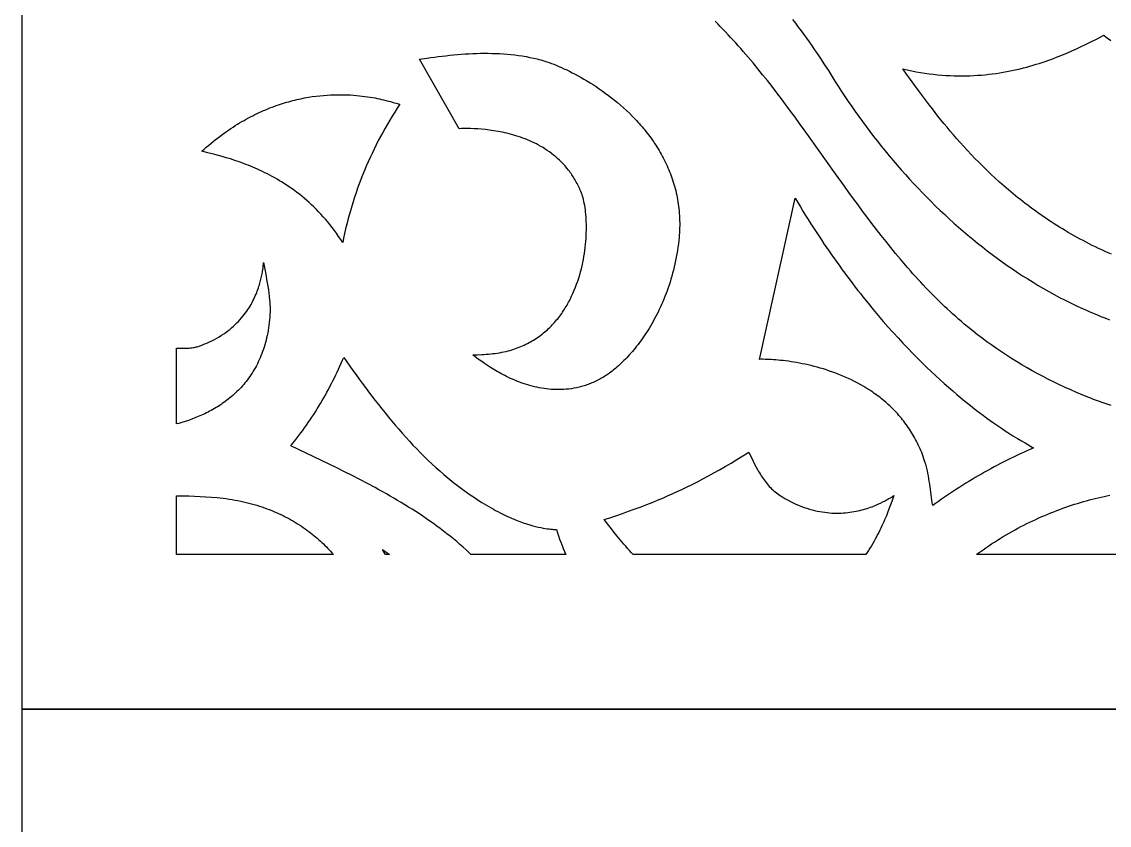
# Model space of a CAD drawing. Extents: x -1000 to 1000, y -1450 to 1450.
# Drawn here: x -1000 to -648.9, y 1012.6 to 1271.9 of the extents above; entities that cross this region are included whole.
import ezdxf

# ---------------------------------------------------------------- set-up
doc = ezdxf.new("R2010")
doc.units = 0
doc.layers.add('LAYER_1', color=18, linetype='CONTINUOUS')

msp = doc.modelspace()

# ---------------------------------------------------------------- linework, layer by layer
at = {"layer": 'LAYER_1'}
for points in [[(-1000, 1050), (1000, 1050), (1000, 1450), (-1000, 1450)], [(-849.4, 1261.75), (-848.17, 1261.73), (-846.93, 1261.7), (-845.7, 1261.64), (-844.47, 1261.57), (-843.25, 1261.47), (-842.03, 1261.36), (-840.81, 1261.22), (-839.59, 1261.06), (-838.38, 1260.88), (-837.17, 1260.67), (-835.97, 1260.44), (-834.77, 1260.19), (-833.58, 1259.91), (-832.99, 1259.76), (-832.4, 1259.6), (-831.77, 1259.42), (-831.12, 1259.22), (-830.43, 1259), (-829.72, 1258.75), (-828.98, 1258.48), (-828.21, 1258.19), (-827.42, 1257.87), (-826.6, 1257.53), (-825.76, 1257.17), (-824.91, 1256.78), (-824.03, 1256.37), (-823.14, 1255.94), (-822.23, 1255.48), (-821.3, 1255), (-820.36, 1254.49), (-819.42, 1253.97), (-818.46, 1253.42), (-817.49, 1252.84), (-816.51, 1252.25), (-815.53, 1251.63), (-814.54, 1250.98), (-813.55, 1250.31), (-812.56, 1249.62), (-811.57, 1248.91), (-810.58, 1248.17), (-809.59, 1247.41), (-808.61, 1246.63), (-807.63, 1245.82), (-806.66, 1245), (-805.69, 1244.14), (-804.74, 1243.27), (-803.79, 1242.37), (-802.86, 1241.44), (-801.94, 1240.5), (-801.49, 1240.02), (-801.04, 1239.53), (-800.6, 1239.04), (-800.16, 1238.54), (-799.72, 1238.03), (-799.29, 1237.52), (-798.86, 1237.01), (-798.44, 1236.48), (-798.02, 1235.96), (-797.61, 1235.42), (-797.21, 1234.88), (-796.81, 1234.34), (-796.41, 1233.79), (-796.03, 1233.23), (-795.65, 1232.67), (-795.27, 1232.1), (-794.9, 1231.52), (-794.54, 1230.94), (-794.19, 1230.36), (-793.84, 1229.77), (-793.5, 1229.17), (-793.17, 1228.56), (-792.84, 1227.96), (-792.52, 1227.34), (-792.22, 1226.72), (-791.92, 1226.09), (-791.62, 1225.46), (-791.34, 1224.82), (-791.06, 1224.18), (-790.8, 1223.53), (-790.54, 1222.87), (-790.29, 1222.21), (-790.06, 1221.55), (-789.83, 1220.87), (-789.61, 1220.2), (-789.4, 1219.51), (-789.2, 1218.82), (-789.01, 1218.13), (-788.84, 1217.42), (-788.67, 1216.72), (-788.51, 1216), (-788.37, 1215.29), (-788.24, 1214.56), (-788.11, 1213.83), (-788, 1213.09), (-787.9, 1212.35), (-787.82, 1211.6), (-787.74, 1210.85), (-787.68, 1210.09), (-787.63, 1209.33), (-787.59, 1208.56), (-787.57, 1207.78), (-787.56, 1207), (-787.56, 1206.21), (-787.57, 1205.42), (-787.6, 1204.62), (-787.65, 1203.81), (-787.7, 1203), (-787.77, 1202.18), (-787.86, 1201.36), (-787.99, 1200.24), (-788.14, 1199.14), (-788.3, 1198.05), (-788.48, 1196.97), (-788.67, 1195.9), (-788.88, 1194.85), (-789.1, 1193.81), (-789.33, 1192.79), (-789.57, 1191.77), (-789.83, 1190.78), (-790.1, 1189.79), (-790.38, 1188.82), (-790.68, 1187.86), (-790.98, 1186.92), (-791.29, 1185.99), (-791.62, 1185.07), (-791.95, 1184.16), (-792.3, 1183.27), (-792.65, 1182.4), (-793.01, 1181.53), (-793.38, 1180.68), (-793.76, 1179.85), (-794.14, 1179.03), (-794.53, 1178.22), (-794.93, 1177.42), (-795.34, 1176.64), (-795.75, 1175.88), (-796.16, 1175.12), (-796.58, 1174.38), (-797.01, 1173.66), (-797.44, 1172.95), (-797.88, 1172.25), (-798.32, 1171.57), (-798.76, 1170.9), (-799.2, 1170.24), (-799.65, 1169.6), (-800.1, 1168.97), (-800.55, 1168.36), (-801.01, 1167.76), (-801.46, 1167.18), (-801.92, 1166.61), (-802.37, 1166.05), (-802.83, 1165.51), (-803.28, 1164.99), (-803.74, 1164.47), (-804.19, 1163.97), (-804.64, 1163.49), (-805.09, 1163.02), (-805.54, 1162.57), (-805.98, 1162.13), (-806.43, 1161.7), (-806.86, 1161.29), (-807.3, 1160.89), (-807.73, 1160.51), (-808.16, 1160.14), (-808.58, 1159.79), (-808.99, 1159.45), (-809.4, 1159.13), (-809.81, 1158.82), (-810.2, 1158.52), (-810.59, 1158.25), (-810.98, 1157.98), (-811.35, 1157.73), (-811.72, 1157.5), (-812.14, 1157.24), (-812.55, 1157), (-812.97, 1156.76), (-813.38, 1156.53), (-813.8, 1156.31), (-814.22, 1156.1), (-814.63, 1155.9), (-815.05, 1155.7), (-815.47, 1155.52), (-815.88, 1155.34), (-816.3, 1155.16), (-816.72, 1155), (-817.13, 1154.84), (-817.55, 1154.7), (-817.96, 1154.56), (-818.38, 1154.42), (-819.21, 1154.18), (-820.04, 1153.96), (-820.87, 1153.77), (-821.7, 1153.61), (-822.52, 1153.47), (-823.34, 1153.36), (-824.16, 1153.28), (-824.98, 1153.22), (-825.79, 1153.18), (-826.6, 1153.17), (-827.4, 1153.17), (-828.2, 1153.2), (-829, 1153.25), (-829.79, 1153.32), (-830.58, 1153.41), (-831.36, 1153.51), (-832.13, 1153.64), (-832.9, 1153.78), (-833.66, 1153.93), (-834.41, 1154.11), (-835.16, 1154.29), (-835.9, 1154.49), (-836.63, 1154.71), (-837.35, 1154.93), (-838.07, 1155.17), (-838.77, 1155.42), (-839.47, 1155.68), (-840.15, 1155.95), (-840.83, 1156.23), (-841.5, 1156.51), (-842.16, 1156.81), (-842.8, 1157.11), (-843.44, 1157.41), (-844.06, 1157.72), (-844.68, 1158.04), (-845.28, 1158.36), (-845.86, 1158.68), (-846.44, 1159), (-847, 1159.33), (-847.55, 1159.66), (-848.61, 1160.31), (-849.61, 1160.96), (-850.56, 1161.59), (-851.44, 1162.21), (-852.26, 1162.81), (-853.01, 1163.37), (-853.69, 1163.91), (-854.3, 1164.4), (-852.87, 1164.45), (-851.43, 1164.51), (-850.72, 1164.56), (-850, 1164.6), (-849.29, 1164.66), (-848.57, 1164.72), (-847.86, 1164.8), (-847.15, 1164.89), (-846.44, 1164.98), (-845.73, 1165.1), (-845.03, 1165.22), (-844.33, 1165.36), (-843.63, 1165.52), (-842.94, 1165.69), (-842.33, 1165.86), (-841.73, 1166.04), (-841.14, 1166.23), (-840.55, 1166.43), (-839.98, 1166.63), (-839.41, 1166.85), (-838.86, 1167.08), (-838.31, 1167.31), (-837.77, 1167.55), (-837.24, 1167.81), (-836.72, 1168.07), (-836.2, 1168.34), (-835.7, 1168.61), (-835.2, 1168.9), (-834.71, 1169.19), (-834.24, 1169.49), (-833.76, 1169.8), (-833.3, 1170.12), (-832.85, 1170.44), (-832.4, 1170.77), (-831.96, 1171.11), (-831.53, 1171.46), (-831.1, 1171.81), (-830.69, 1172.17), (-830.28, 1172.53), (-829.88, 1172.9), (-829.49, 1173.28), (-829.1, 1173.66), (-828.73, 1174.05), (-828.36, 1174.44), (-828, 1174.84), (-827.64, 1175.25), (-827.29, 1175.66), (-826.95, 1176.08), (-826.62, 1176.5), (-826.29, 1176.92), (-825.98, 1177.35), (-825.66, 1177.79), (-825.36, 1178.23), (-825.06, 1178.67), (-824.77, 1179.12), (-824.49, 1179.57), (-824.21, 1180.02), (-823.94, 1180.48), (-823.67, 1180.94), (-823.42, 1181.41), (-823.17, 1181.88), (-822.92, 1182.35), (-822.68, 1182.83), (-822.45, 1183.3), (-822.01, 1184.26), (-821.59, 1185.24), (-821.19, 1186.21), (-820.82, 1187.2), (-820.47, 1188.19), (-820.15, 1189.19), (-819.84, 1190.19), (-819.56, 1191.19), (-819.3, 1192.19), (-819.07, 1193.19), (-818.85, 1194.19), (-818.65, 1195.18), (-818.47, 1196.17), (-818.31, 1197.16), (-818.17, 1198.14), (-818.05, 1199.11), (-817.95, 1200.08), (-817.86, 1201.03), (-817.79, 1201.97), (-817.74, 1202.9), (-817.7, 1203.82), (-817.68, 1204.72), (-817.68, 1205.61), (-817.68, 1206.48), (-817.71, 1207.33), (-817.74, 1208.16), (-817.79, 1208.97), (-817.86, 1209.75), (-817.93, 1210.52), (-818.02, 1211.26), (-818.12, 1211.97), (-818.23, 1212.66), (-818.35, 1213.32), (-818.48, 1213.95), (-818.62, 1214.55), (-818.77, 1215.12), (-818.92, 1215.65), (-819.09, 1216.16), (-819.26, 1216.62), (-819.45, 1217.09), (-819.65, 1217.55), (-819.85, 1218), (-820.05, 1218.45), (-820.26, 1218.89), (-820.48, 1219.32), (-820.7, 1219.75), (-820.93, 1220.17), (-821.16, 1220.58), (-821.39, 1220.99), (-821.64, 1221.38), (-821.88, 1221.78), (-822.13, 1222.17), (-822.39, 1222.55), (-822.64, 1222.92), (-822.91, 1223.29), (-823.18, 1223.65), (-823.45, 1224.01), (-824, 1224.7), (-824.57, 1225.37), (-825.16, 1226.02), (-825.76, 1226.64), (-826.37, 1227.24), (-827, 1227.82), (-827.64, 1228.38), (-828.29, 1228.91), (-828.95, 1229.43), (-829.62, 1229.92), (-830.3, 1230.4), (-830.99, 1230.85), (-831.69, 1231.29), (-832.39, 1231.7), (-833.1, 1232.1), (-833.82, 1232.48), (-834.54, 1232.84), (-835.26, 1233.18), (-835.99, 1233.51), (-836.73, 1233.82), (-837.46, 1234.11), (-838.2, 1234.39), (-838.93, 1234.66), (-839.67, 1234.9), (-840.41, 1235.14), (-841.14, 1235.36), (-841.88, 1235.56), (-842.61, 1235.76), (-843.34, 1235.94), (-844.06, 1236.1), (-844.78, 1236.26), (-845.49, 1236.4), (-846.2, 1236.53), (-846.9, 1236.65), (-847.59, 1236.76), (-848.28, 1236.86), (-848.95, 1236.96), (-849.62, 1237.04), (-850.27, 1237.11), (-851.55, 1237.23), (-852.78, 1237.32), (-853.95, 1237.38), (-855.06, 1237.42), (-856.11, 1237.44), (-857.08, 1237.44), (-857.97, 1237.42), (-858.78, 1237.39), (-871.59, 1259.81), (-869.16, 1260.17), (-867.94, 1260.35), (-866.71, 1260.51), (-865.49, 1260.67), (-864.26, 1260.83), (-863.03, 1260.97), (-861.79, 1261.1), (-860.56, 1261.22), (-859.32, 1261.34), (-858.08, 1261.44), (-856.84, 1261.52), (-855.6, 1261.6), (-854.36, 1261.66), (-853.12, 1261.71), (-851.88, 1261.74), (-850.64, 1261.75)], [(-895.91, 1248.37), (-894.87, 1248.34), (-893.86, 1248.29), (-892.88, 1248.22), (-891.91, 1248.15), (-890.98, 1248.06), (-890.07, 1247.95), (-889.18, 1247.84), (-888.33, 1247.72), (-887.5, 1247.59), (-886.7, 1247.46), (-885.93, 1247.32), (-885.2, 1247.18), (-884.49, 1247.03), (-883.81, 1246.88), (-883.17, 1246.74), (-881.98, 1246.44), (-880.93, 1246.16), (-880.02, 1245.91), (-878.66, 1245.5), (-878.21, 1245.37), (-877.92, 1245.29), (-878.76, 1244.03), (-879.57, 1242.76), (-880.38, 1241.48), (-881.17, 1240.18), (-881.94, 1238.88), (-882.69, 1237.56), (-883.43, 1236.23), (-884.16, 1234.9), (-884.87, 1233.55), (-885.56, 1232.19), (-886.23, 1230.83), (-886.89, 1229.45), (-887.53, 1228.07), (-888.16, 1226.68), (-888.77, 1225.28), (-889.36, 1223.87), (-889.93, 1222.46), (-890.49, 1221.04), (-891.03, 1219.61), (-891.55, 1218.18), (-892.05, 1216.74), (-892.53, 1215.3), (-893, 1213.85), (-893.45, 1212.4), (-893.88, 1210.94), (-894.29, 1209.47), (-894.68, 1208.01), (-895.06, 1206.54), (-895.41, 1205.06), (-895.75, 1203.59), (-896.06, 1202.11), (-896.36, 1200.63), (-897.02, 1201.65), (-897.69, 1202.66), (-898.37, 1203.64), (-899.06, 1204.59), (-899.76, 1205.52), (-900.47, 1206.43), (-901.19, 1207.31), (-901.91, 1208.17), (-902.65, 1209.01), (-903.39, 1209.83), (-904.14, 1210.62), (-904.9, 1211.39), (-905.66, 1212.14), (-906.43, 1212.87), (-907.2, 1213.58), (-907.98, 1214.27), (-908.76, 1214.94), (-909.55, 1215.59), (-910.34, 1216.22), (-911.13, 1216.83), (-911.92, 1217.43), (-912.72, 1218), (-913.52, 1218.56), (-914.32, 1219.1), (-915.12, 1219.62), (-915.92, 1220.12), (-916.72, 1220.61), (-917.52, 1221.08), (-918.32, 1221.54), (-919.12, 1221.98), (-919.91, 1222.4), (-920.7, 1222.82), (-921.49, 1223.21), (-922.27, 1223.59), (-923.06, 1223.96), (-923.83, 1224.32), (-924.6, 1224.66), (-925.37, 1224.99), (-926.13, 1225.3), (-926.88, 1225.61), (-927.63, 1225.9), (-928.37, 1226.18), (-929.1, 1226.45), (-929.82, 1226.71), (-931.24, 1227.19), (-932.63, 1227.64), (-933.97, 1228.05), (-935.26, 1228.43), (-936.5, 1228.77), (-937.7, 1229.09), (-939.9, 1229.65), (-941.85, 1230.13), (-941.13, 1230.78), (-940.41, 1231.41), (-939.69, 1232.03), (-938.96, 1232.64), (-938.24, 1233.23), (-937.52, 1233.81), (-936.8, 1234.37), (-936.08, 1234.92), (-935.36, 1235.46), (-934.64, 1235.98), (-933.93, 1236.49), (-933.21, 1236.98), (-932.49, 1237.47), (-931.78, 1237.94), (-931.07, 1238.39), (-930.35, 1238.84), (-929.64, 1239.27), (-928.93, 1239.69), (-928.22, 1240.1), (-927.51, 1240.49), (-926.81, 1240.88), (-926.11, 1241.25), (-925.4, 1241.61), (-924.7, 1241.96), (-924, 1242.3), (-923.31, 1242.63), (-922.61, 1242.94), (-921.92, 1243.25), (-921.23, 1243.54), (-920.54, 1243.83), (-919.86, 1244.1), (-919.18, 1244.37), (-918.5, 1244.62), (-917.82, 1244.87), (-917.14, 1245.1), (-916.47, 1245.33), (-915.8, 1245.54), (-915.14, 1245.75), (-914.47, 1245.95), (-913.81, 1246.13), (-913.16, 1246.31), (-912.51, 1246.49), (-911.86, 1246.65), (-911.21, 1246.8), (-910.57, 1246.95), (-909.93, 1247.09), (-908.66, 1247.34), (-907.41, 1247.56), (-906.18, 1247.75), (-904.96, 1247.92), (-903.76, 1248.06), (-902.58, 1248.17), (-901.41, 1248.26), (-900.27, 1248.32), (-899.15, 1248.36), (-898.05, 1248.38), (-896.97, 1248.39)], [(-749.44, 1213.58), (-748.59, 1212.19), (-747.75, 1210.8), (-746.9, 1209.44), (-746.05, 1208.09), (-745.2, 1206.75), (-744.35, 1205.43), (-743.5, 1204.12), (-742.65, 1202.83), (-741.8, 1201.56), (-740.96, 1200.29), (-740.11, 1199.05), (-739.26, 1197.82), (-738.42, 1196.6), (-737.57, 1195.4), (-736.73, 1194.21), (-735.89, 1193.04), (-735.04, 1191.88), (-734.2, 1190.73), (-733.36, 1189.6), (-732.53, 1188.49), (-731.69, 1187.38), (-730.86, 1186.3), (-730.02, 1185.22), (-729.19, 1184.16), (-728.37, 1183.11), (-726.71, 1181.06), (-725.07, 1179.06), (-723.44, 1177.12), (-721.82, 1175.22), (-720.21, 1173.38), (-718.62, 1171.59), (-717.03, 1169.86), (-715.47, 1168.17), (-713.91, 1166.53), (-712.38, 1164.94), (-710.86, 1163.4), (-709.35, 1161.91), (-707.87, 1160.46), (-706.4, 1159.06), (-704.96, 1157.71), (-703.53, 1156.4), (-702.13, 1155.14), (-700.75, 1153.92), (-699.39, 1152.74), (-698.06, 1151.61), (-696.76, 1150.52), (-695.47, 1149.47), (-694.22, 1148.46), (-692.99, 1147.49), (-691.79, 1146.57), (-690.63, 1145.68), (-689.49, 1144.83), (-688.38, 1144.01), (-687.3, 1143.24), (-686.26, 1142.5), (-685.25, 1141.8), (-684.27, 1141.13), (-683.33, 1140.5), (-682.42, 1139.9), (-681.56, 1139.33), (-679.93, 1138.3), (-678.47, 1137.4), (-677.16, 1136.62), (-676.03, 1135.95), (-674.3, 1134.95), (-673.72, 1134.6), (-673.5, 1134.47), (-673.34, 1134.35), (-674.41, 1133.88), (-675.48, 1133.41), (-676.55, 1132.92), (-677.61, 1132.43), (-678.67, 1131.93), (-679.73, 1131.42), (-680.78, 1130.9), (-681.83, 1130.38), (-682.88, 1129.85), (-683.93, 1129.31), (-684.97, 1128.77), (-686, 1128.22), (-687.04, 1127.66), (-688.06, 1127.09), (-689.09, 1126.52), (-690.11, 1125.94), (-691.13, 1125.35), (-692.14, 1124.76), (-693.15, 1124.16), (-694.16, 1123.55), (-695.16, 1122.93), (-696.15, 1122.31), (-697.14, 1121.68), (-698.13, 1121.05), (-699.11, 1120.41), (-700.09, 1119.76), (-701.07, 1119.1), (-702.03, 1118.44), (-703, 1117.78), (-703.96, 1117.1), (-704.91, 1116.42), (-705.86, 1115.73), (-706, 1116.6), (-706.13, 1117.47), (-706.37, 1119.21), (-706.59, 1120.95), (-706.82, 1122.7), (-706.95, 1123.57), (-707.08, 1124.43), (-707.23, 1125.3), (-707.39, 1126.16), (-707.57, 1127.01), (-707.77, 1127.86), (-707.99, 1128.71), (-708.11, 1129.13), (-708.24, 1129.55), (-708.46, 1130.23), (-708.69, 1130.89), (-708.92, 1131.55), (-709.17, 1132.2), (-709.42, 1132.85), (-709.68, 1133.48), (-709.95, 1134.1), (-710.22, 1134.72), (-710.51, 1135.33), (-710.8, 1135.93), (-711.1, 1136.52), (-711.4, 1137.1), (-711.72, 1137.67), (-712.03, 1138.24), (-712.36, 1138.79), (-712.69, 1139.34), (-713.03, 1139.88), (-713.38, 1140.42), (-713.73, 1140.94), (-714.09, 1141.46), (-714.46, 1141.97), (-714.83, 1142.47), (-715.21, 1142.96), (-715.59, 1143.45), (-715.98, 1143.93), (-716.37, 1144.4), (-716.77, 1144.86), (-717.17, 1145.32), (-717.58, 1145.76), (-718, 1146.21), (-718.42, 1146.64), (-718.84, 1147.07), (-719.27, 1147.48), (-719.7, 1147.9), (-720.14, 1148.3), (-720.58, 1148.7), (-721.02, 1149.09), (-721.47, 1149.47), (-721.92, 1149.85), (-722.38, 1150.22), (-722.84, 1150.59), (-723.3, 1150.94), (-723.77, 1151.29), (-724.24, 1151.64), (-724.71, 1151.98), (-725.19, 1152.31), (-726.15, 1152.95), (-727.12, 1153.57), (-728.1, 1154.16), (-729.08, 1154.73), (-730.08, 1155.27), (-731.08, 1155.8), (-732.08, 1156.3), (-733.09, 1156.77), (-734.1, 1157.23), (-735.11, 1157.66), (-736.12, 1158.07), (-737.14, 1158.47), (-738.15, 1158.84), (-739.16, 1159.19), (-740.16, 1159.52), (-741.16, 1159.84), (-742.16, 1160.13), (-743.15, 1160.41), (-744.13, 1160.67), (-745.1, 1160.92), (-746.07, 1161.15), (-747.02, 1161.36), (-747.96, 1161.55), (-748.89, 1161.73), (-749.81, 1161.9), (-750.71, 1162.05), (-751.59, 1162.19), (-752.46, 1162.32), (-753.31, 1162.43), (-754.15, 1162.53), (-754.96, 1162.62), (-755.75, 1162.7), (-756.52, 1162.76), (-757.27, 1162.82), (-757.99, 1162.86), (-758.69, 1162.9), (-759.36, 1162.93), (-760, 1162.95), (-760.62, 1162.96), (-761.21, 1162.96), (-761.76, 1162.95), (-750.29, 1215)], [(-921.54, 1192.04), (-921.13, 1189.84), (-920.92, 1188.73), (-920.73, 1187.63), (-920.54, 1186.53), (-920.37, 1185.42), (-920.21, 1184.31), (-920.08, 1183.21), (-919.97, 1182.1), (-919.93, 1181.54), (-919.89, 1180.99), (-919.86, 1180.44), (-919.84, 1179.88), (-919.83, 1179.33), (-919.83, 1178.77), (-919.83, 1178.22), (-919.85, 1177.66), (-919.88, 1177.11), (-919.92, 1176.56), (-920, 1175.67), (-920.09, 1174.81), (-920.19, 1173.96), (-920.31, 1173.12), (-920.45, 1172.29), (-920.59, 1171.48), (-920.75, 1170.69), (-920.93, 1169.9), (-921.11, 1169.13), (-921.31, 1168.38), (-921.52, 1167.63), (-921.74, 1166.9), (-921.98, 1166.19), (-922.22, 1165.48), (-922.48, 1164.79), (-922.75, 1164.11), (-923.02, 1163.44), (-923.31, 1162.79), (-923.61, 1162.15), (-923.92, 1161.52), (-924.24, 1160.9), (-924.57, 1160.29), (-924.91, 1159.7), (-925.25, 1159.11), (-925.61, 1158.54), (-925.98, 1157.98), (-926.35, 1157.43), (-926.73, 1156.9), (-927.12, 1156.37), (-927.52, 1155.85), (-927.92, 1155.35), (-928.34, 1154.86), (-928.76, 1154.37), (-929.18, 1153.9), (-929.62, 1153.44), (-930.06, 1152.99), (-930.5, 1152.54), (-930.96, 1152.11), (-931.41, 1151.69), (-931.88, 1151.28), (-932.35, 1150.88), (-932.82, 1150.48), (-933.3, 1150.1), (-933.78, 1149.73), (-934.27, 1149.36), (-934.76, 1149.01), (-935.26, 1148.66), (-935.76, 1148.32), (-936.26, 1147.99), (-936.76, 1147.67), (-937.27, 1147.36), (-937.79, 1147.06), (-938.3, 1146.76), (-938.82, 1146.48), (-939.34, 1146.2), (-939.86, 1145.93), (-940.38, 1145.67), (-940.9, 1145.41), (-941.43, 1145.16), (-941.95, 1144.92), (-943.01, 1144.47), (-944.06, 1144.04), (-945.12, 1143.64), (-946.17, 1143.26), (-947.22, 1142.92), (-948.26, 1142.59), (-949.29, 1142.29), (-950, 1142.1), (-950, 1166.58), (-949.86, 1166.57), (-949.32, 1166.54), (-948.79, 1166.52), (-948.28, 1166.51), (-947.77, 1166.51), (-947.28, 1166.51), (-946.81, 1166.53), (-946.35, 1166.55), (-945.9, 1166.58), (-945.48, 1166.63), (-945.07, 1166.67), (-944.68, 1166.73), (-944.31, 1166.79), (-943.96, 1166.86), (-943.63, 1166.94), (-943.32, 1167.02), (-943.04, 1167.11), (-942.09, 1167.45), (-941.17, 1167.81), (-940.27, 1168.18), (-939.41, 1168.57), (-938.57, 1168.97), (-937.76, 1169.39), (-936.98, 1169.81), (-936.23, 1170.26), (-935.5, 1170.71), (-934.79, 1171.18), (-934.11, 1171.65), (-933.46, 1172.14), (-932.83, 1172.63), (-932.22, 1173.14), (-931.64, 1173.65), (-931.08, 1174.17), (-930.54, 1174.69), (-930.02, 1175.22), (-929.53, 1175.76), (-929.05, 1176.3), (-928.6, 1176.84), (-928.16, 1177.39), (-927.75, 1177.94), (-927.36, 1178.49), (-926.98, 1179.05), (-926.62, 1179.6), (-926.28, 1180.15), (-925.96, 1180.71), (-925.65, 1181.26), (-925.36, 1181.81), (-925.09, 1182.35), (-924.83, 1182.89), (-924.58, 1183.43), (-924.35, 1183.96), (-924.14, 1184.49), (-923.94, 1185.01), (-923.75, 1185.52), (-923.57, 1186.03), (-923.41, 1186.53), (-923.25, 1187.01), (-923.11, 1187.49), (-922.98, 1187.96), (-922.76, 1188.86), (-922.56, 1189.71), (-922.41, 1190.51), (-922.28, 1191.24), (-922.18, 1191.91), (-922.1, 1192.51), (-922.05, 1193.03), (-921.98, 1193.82), (-921.94, 1194.23)], [(-894.06, 1160.79), (-893.07, 1159.39), (-892.07, 1157.99), (-891.06, 1156.6), (-890.05, 1155.21), (-889.03, 1153.82), (-888, 1152.44), (-886.96, 1151.07), (-885.91, 1149.7), (-884.85, 1148.34), (-883.78, 1146.99), (-882.7, 1145.64), (-881.61, 1144.31), (-880.51, 1142.98), (-879.4, 1141.67), (-878.28, 1140.37), (-877.15, 1139.08), (-876, 1137.8), (-874.84, 1136.53), (-873.67, 1135.28), (-872.48, 1134.04), (-871.28, 1132.82), (-870.06, 1131.61), (-868.83, 1130.42), (-867.59, 1129.24), (-866.33, 1128.09), (-865.05, 1126.95), (-863.76, 1125.83), (-862.45, 1124.73), (-861.12, 1123.65), (-860.45, 1123.12), (-859.78, 1122.59), (-858.91, 1121.92), (-858.04, 1121.27), (-857.18, 1120.64), (-856.34, 1120.04), (-855.5, 1119.45), (-854.68, 1118.88), (-853.86, 1118.33), (-853.05, 1117.8), (-852.26, 1117.28), (-851.47, 1116.79), (-850.7, 1116.31), (-849.93, 1115.85), (-849.18, 1115.41), (-848.43, 1114.98), (-847.7, 1114.58), (-846.98, 1114.18), (-846.27, 1113.81), (-845.57, 1113.45), (-844.88, 1113.1), (-844.2, 1112.77), (-843.54, 1112.46), (-842.88, 1112.15), (-842.24, 1111.87), (-841.61, 1111.59), (-840.99, 1111.33), (-840.39, 1111.09), (-839.79, 1110.85), (-839.21, 1110.63), (-838.09, 1110.22), (-837.01, 1109.85), (-835.99, 1109.53), (-835.01, 1109.25), (-834.1, 1109.01), (-833.23, 1108.8), (-832.42, 1108.62), (-831.67, 1108.48), (-830.97, 1108.36), (-830.33, 1108.26), (-829.74, 1108.19), (-829.22, 1108.13), (-828.76, 1108.1), (-828.36, 1108.07), (-827.74, 1108.06), (-827.37, 1108.06), (-827.03, 1106.99), (-826.67, 1105.94), (-826.31, 1104.91), (-825.93, 1103.89), (-825.54, 1102.89), (-825.15, 1101.9), (-824.74, 1100.93), (-824.34, 1100), (-855.01, 1100), (-855.54, 1100.51), (-856.53, 1101.43), (-857.52, 1102.33), (-858.54, 1103.22), (-859.56, 1104.1), (-860.6, 1104.97), (-861.65, 1105.82), (-862.71, 1106.67), (-863.79, 1107.5), (-864.87, 1108.32), (-865.97, 1109.13), (-867.08, 1109.94), (-868.19, 1110.73), (-869.32, 1111.51), (-870.46, 1112.28), (-871.6, 1113.04), (-872.76, 1113.79), (-873.92, 1114.54), (-875.09, 1115.27), (-876.26, 1116), (-877.45, 1116.72), (-878.64, 1117.43), (-879.84, 1118.13), (-881.04, 1118.82), (-882.25, 1119.51), (-883.46, 1120.19), (-884.68, 1120.87), (-885.9, 1121.53), (-888.36, 1122.85), (-890.83, 1124.14), (-893.31, 1125.42), (-895.79, 1126.67), (-898.28, 1127.91), (-900.76, 1129.13), (-903.25, 1130.34), (-908.19, 1132.72), (-913.08, 1135.07), (-912.43, 1135.88), (-911.78, 1136.7), (-911.15, 1137.52), (-910.52, 1138.35), (-909.9, 1139.18), (-909.28, 1140.02), (-908.67, 1140.87), (-908.07, 1141.72), (-907.48, 1142.58), (-906.89, 1143.44), (-906.31, 1144.31), (-905.74, 1145.18), (-905.18, 1146.06), (-904.63, 1146.94), (-904.08, 1147.83), (-903.54, 1148.72), (-903.01, 1149.62), (-902.48, 1150.53), (-901.97, 1151.43), (-901.46, 1152.35), (-900.96, 1153.26), (-900.47, 1154.18), (-899.99, 1155.11), (-899.51, 1156.03), (-899.05, 1156.97), (-898.59, 1157.9), (-898.14, 1158.84), (-897.7, 1159.79), (-897.27, 1160.73), (-896.85, 1161.68), (-896.44, 1162.64), (-896.03, 1163.59)], [(-764.75, 1132.07), (-764.3, 1131.09), (-763.84, 1130.11), (-763.36, 1129.14), (-762.86, 1128.17), (-762.34, 1127.21), (-762.07, 1126.74), (-761.79, 1126.27), (-761.51, 1125.81), (-761.22, 1125.35), (-760.93, 1124.9), (-760.62, 1124.45), (-760.31, 1124.01), (-759.99, 1123.58), (-759.66, 1123.16), (-759.33, 1122.75), (-758.98, 1122.34), (-758.63, 1121.95), (-758.27, 1121.57), (-757.89, 1121.19), (-757.51, 1120.83), (-757.12, 1120.48), (-756.71, 1120.14), (-756.3, 1119.82), (-755.87, 1119.51), (-755.44, 1119.21), (-754.98, 1118.92), (-754.52, 1118.63), (-753.61, 1118.08), (-752.7, 1117.57), (-751.8, 1117.09), (-750.91, 1116.64), (-750.02, 1116.23), (-749.14, 1115.85), (-748.26, 1115.5), (-747.39, 1115.17), (-746.53, 1114.88), (-745.68, 1114.62), (-744.83, 1114.38), (-743.99, 1114.17), (-743.16, 1113.98), (-742.34, 1113.82), (-741.53, 1113.68), (-740.73, 1113.57), (-739.94, 1113.47), (-739.15, 1113.4), (-738.38, 1113.35), (-737.62, 1113.32), (-736.87, 1113.31), (-736.13, 1113.32), (-735.4, 1113.34), (-734.68, 1113.38), (-733.97, 1113.44), (-733.27, 1113.51), (-732.59, 1113.59), (-731.92, 1113.69), (-731.26, 1113.8), (-730.62, 1113.92), (-729.99, 1114.05), (-729.37, 1114.19), (-728.77, 1114.35), (-728.18, 1114.51), (-727.6, 1114.67), (-727.04, 1114.84), (-726.49, 1115.02), (-725.96, 1115.21), (-725.45, 1115.39), (-724.95, 1115.59), (-724.47, 1115.78), (-724, 1115.97), (-723.55, 1116.17), (-722.7, 1116.56), (-721.92, 1116.94), (-721.21, 1117.31), (-720.57, 1117.66), (-720.02, 1117.98), (-719.53, 1118.27), (-718.82, 1118.72), (-718.44, 1118.95), (-718.74, 1118.06), (-719.08, 1117.08), (-719.46, 1116.02), (-719.87, 1114.9), (-720.33, 1113.71), (-720.82, 1112.47), (-721.37, 1111.18), (-721.65, 1110.52), (-721.95, 1109.85), (-722.27, 1109.17), (-722.59, 1108.48), (-722.93, 1107.78), (-723.28, 1107.08), (-723.64, 1106.37), (-724.02, 1105.65), (-724.41, 1104.93), (-724.81, 1104.21), (-725.23, 1103.48), (-725.66, 1102.75), (-726.11, 1102.02), (-726.57, 1101.29), (-727.04, 1100.56), (-727.42, 1100), (-802.6, 1100), (-803.1, 1100.54), (-803.74, 1101.23), (-804.36, 1101.92), (-804.97, 1102.6), (-805.55, 1103.27), (-806.68, 1104.59), (-807.73, 1105.86), (-808.71, 1107.08), (-809.62, 1108.24), (-810.46, 1109.33), (-811.93, 1111.27), (-810.15, 1111.84), (-808.19, 1112.48), (-806.07, 1113.2), (-804.94, 1113.59), (-803.77, 1114), (-802.57, 1114.43), (-801.32, 1114.89), (-800.03, 1115.37), (-798.71, 1115.88), (-797.35, 1116.41), (-795.95, 1116.97), (-794.51, 1117.57), (-793.04, 1118.19), (-791.54, 1118.84), (-790, 1119.52), (-788.42, 1120.24), (-786.81, 1120.99), (-785.17, 1121.78), (-783.5, 1122.6), (-781.8, 1123.46), (-780.07, 1124.36), (-778.3, 1125.3), (-776.51, 1126.28), (-774.69, 1127.29), (-772.84, 1128.36), (-770.97, 1129.46), (-769.06, 1130.61), (-767.14, 1131.8), (-765.18, 1133.04)], [(-947.78, 1118.89), (-946, 1118.86), (-944.21, 1118.81), (-942.4, 1118.73), (-940.58, 1118.62), (-938.75, 1118.49), (-936.91, 1118.33), (-935.91, 1118.23), (-934.93, 1118.11), (-933.95, 1117.98), (-933, 1117.85), (-932.05, 1117.69), (-931.11, 1117.53), (-930.19, 1117.36), (-929.28, 1117.17), (-928.38, 1116.98), (-927.5, 1116.77), (-926.63, 1116.55), (-925.77, 1116.33), (-924.92, 1116.09), (-924.08, 1115.84), (-923.25, 1115.58), (-922.44, 1115.31), (-921.64, 1115.04), (-920.85, 1114.75), (-920.07, 1114.46), (-919.3, 1114.15), (-918.55, 1113.84), (-917.8, 1113.52), (-917.07, 1113.19), (-916.34, 1112.85), (-915.63, 1112.51), (-914.93, 1112.15), (-914.24, 1111.79), (-913.56, 1111.43), (-912.89, 1111.05), (-912.24, 1110.67), (-911.59, 1110.28), (-910.95, 1109.89), (-910.33, 1109.49), (-909.71, 1109.08), (-909.1, 1108.67), (-908.51, 1108.25), (-907.92, 1107.83), (-907.34, 1107.4), (-906.78, 1106.97), (-906.22, 1106.53), (-905.67, 1106.09), (-905.14, 1105.65), (-904.61, 1105.19), (-904.09, 1104.74), (-903.58, 1104.28), (-903.08, 1103.82), (-902.59, 1103.36), (-902.11, 1102.89), (-901.64, 1102.42), (-901.18, 1101.94), (-900.72, 1101.47), (-900.28, 1100.99), (-899.84, 1100.51), (-899.41, 1100.03), (-899.39, 1100), (-950, 1100), (-950, 1118.88), (-949.54, 1118.89)], [(-881.28, 1100), (-882.58, 1100), (-882.75, 1100.31), (-883.47, 1101.53)], [(-1000, -1450), (-600, -1450), (-600, 1050), (-1000, 1050)]]:
    msp.add_lwpolyline(points, close=True, dxfattribs=at)
for points in [[(-648.28, 1148.02), (-649.22, 1148.34), (-650.17, 1148.66), (-651.1, 1148.99), (-652.04, 1149.33), (-652.98, 1149.67), (-653.91, 1150.02), (-654.84, 1150.38), (-655.77, 1150.74), (-657.62, 1151.49), (-659.46, 1152.26), (-661.28, 1153.06), (-663.1, 1153.88), (-664.9, 1154.72), (-666.69, 1155.59), (-668.46, 1156.48), (-670.22, 1157.39), (-671.96, 1158.32), (-673.69, 1159.27), (-675.39, 1160.24), (-677.08, 1161.23), (-678.75, 1162.23), (-680.4, 1163.26), (-682.03, 1164.3), (-683.64, 1165.36), (-685.23, 1166.44), (-686.79, 1167.53), (-688.34, 1168.63), (-689.85, 1169.75), (-691.34, 1170.88), (-692.81, 1172.03), (-694.25, 1173.19), (-695.66, 1174.36), (-696.59, 1175.15), (-697.51, 1175.94), (-698.43, 1176.75), (-699.34, 1177.56), (-700.24, 1178.38), (-701.14, 1179.21), (-702.02, 1180.05), (-702.91, 1180.89), (-703.78, 1181.74), (-704.65, 1182.6), (-705.51, 1183.46), (-706.37, 1184.33), (-707.22, 1185.21), (-708.07, 1186.09), (-708.91, 1186.98), (-709.74, 1187.88), (-710.57, 1188.78), (-711.4, 1189.69), (-712.22, 1190.6), (-713.03, 1191.52), (-713.84, 1192.44), (-714.65, 1193.37), (-716.24, 1195.24), (-717.82, 1197.13), (-719.38, 1199.04), (-720.93, 1200.97), (-722.46, 1202.91), (-723.99, 1204.86), (-725.49, 1206.83), (-726.99, 1208.81), (-728.48, 1210.8), (-729.96, 1212.8), (-731.43, 1214.81), (-732.89, 1216.82), (-734.35, 1218.84), (-737.25, 1222.89), (-740.14, 1226.96), (-743.03, 1231.02), (-745.93, 1235.07), (-747.38, 1237.09), (-748.84, 1239.1), (-750.3, 1241.11), (-751.77, 1243.1), (-753.24, 1245.09), (-754.73, 1247.07), (-756.22, 1249.03), (-757.73, 1250.99), (-759.24, 1252.92), (-760.77, 1254.84), (-762.32, 1256.75), (-763.88, 1258.64), (-765.45, 1260.51), (-767.04, 1262.35), (-767.84, 1263.27), (-768.65, 1264.18), (-769.46, 1265.09), (-770.28, 1265.98), (-771.1, 1266.88), (-771.93, 1267.76), (-772.76, 1268.65), (-773.59, 1269.52), (-774.44, 1270.39), (-775.29, 1271.25), (-776.14, 1272.1)], [(-751.17, 1272.65), (-750.2, 1271.42), (-749.26, 1270.2), (-748.35, 1269), (-747.46, 1267.81), (-746.61, 1266.64), (-745.78, 1265.48), (-744.98, 1264.35), (-744.2, 1263.24), (-743.46, 1262.15), (-742.74, 1261.08), (-742.05, 1260.04), (-740.75, 1258.04), (-739.55, 1256.15), (-738.46, 1254.4), (-737.43, 1252.74), (-736.38, 1251.09), (-735.31, 1249.44), (-734.23, 1247.8), (-733.13, 1246.17), (-732.01, 1244.54), (-730.88, 1242.91), (-729.73, 1241.3), (-728.56, 1239.69), (-727.38, 1238.09), (-726.18, 1236.5), (-724.96, 1234.91), (-723.73, 1233.34), (-722.48, 1231.78), (-721.22, 1230.22), (-719.94, 1228.67), (-718.65, 1227.14), (-717.34, 1225.62), (-716.02, 1224.1), (-714.68, 1222.6), (-713.33, 1221.11), (-711.96, 1219.64), (-710.58, 1218.17), (-709.18, 1216.72), (-707.77, 1215.28), (-706.35, 1213.86), (-704.91, 1212.45), (-703.46, 1211.05), (-701.99, 1209.68), (-700.51, 1208.31), (-699.02, 1206.96), (-697.52, 1205.63), (-696, 1204.31), (-694.47, 1203.02), (-692.92, 1201.73), (-691.37, 1200.47), (-689.8, 1199.22), (-688.22, 1198), (-686.62, 1196.79), (-685.02, 1195.6), (-683.4, 1194.43), (-681.77, 1193.28), (-680.13, 1192.15), (-678.48, 1191.04), (-676.82, 1189.96), (-675.14, 1188.89), (-673.46, 1187.85), (-671.76, 1186.83), (-670.05, 1185.83), (-668.34, 1184.85), (-666.61, 1183.9), (-664.87, 1182.97), (-663.12, 1182.06), (-661.36, 1181.19), (-659.6, 1180.33), (-657.82, 1179.5), (-656.93, 1179.1), (-656.03, 1178.7), (-655.13, 1178.3), (-654.23, 1177.92), (-653.33, 1177.54), (-652.43, 1177.17), (-651.52, 1176.8), (-650.61, 1176.44), (-649.7, 1176.09), (-648.79, 1175.75)], [(-648.11, 1196.87), (-649.17, 1197.33), (-650.22, 1197.8), (-651.26, 1198.28), (-652.29, 1198.76), (-653.32, 1199.25), (-654.33, 1199.75), (-655.34, 1200.25), (-656.33, 1200.76), (-657.32, 1201.28), (-658.29, 1201.8), (-659.26, 1202.33), (-660.22, 1202.86), (-661.17, 1203.4), (-662.11, 1203.95), (-663.04, 1204.5), (-663.97, 1205.05), (-664.88, 1205.61), (-665.78, 1206.18), (-666.68, 1206.75), (-667.57, 1207.32), (-668.45, 1207.9), (-669.32, 1208.49), (-670.18, 1209.07), (-671.03, 1209.66), (-671.88, 1210.26), (-672.71, 1210.86), (-673.54, 1211.46), (-674.36, 1212.06), (-675.17, 1212.67), (-675.97, 1213.28), (-676.77, 1213.9), (-677.55, 1214.52), (-678.33, 1215.14), (-679.86, 1216.38), (-681.36, 1217.64), (-682.83, 1218.9), (-684.26, 1220.17), (-685.66, 1221.44), (-687.04, 1222.72), (-688.38, 1224), (-689.69, 1225.28), (-690.97, 1226.56), (-692.23, 1227.84), (-693.45, 1229.12), (-694.64, 1230.39), (-695.81, 1231.66), (-696.95, 1232.92), (-698.06, 1234.18), (-699.14, 1235.42), (-700.19, 1236.66), (-701.22, 1237.89), (-702.22, 1239.1), (-703.2, 1240.3), (-704.15, 1241.49), (-705.07, 1242.66), (-705.97, 1243.81), (-706.84, 1244.95), (-708.52, 1247.16), (-710.09, 1249.29), (-711.58, 1251.32), (-712.98, 1253.24), (-714.28, 1255.05), (-715.51, 1256.74), (-714.06, 1256.4), (-712.63, 1256.09), (-711.21, 1255.81), (-709.8, 1255.56), (-708.41, 1255.34), (-707.02, 1255.14), (-705.65, 1254.97), (-704.29, 1254.83), (-702.94, 1254.71), (-701.6, 1254.61), (-700.27, 1254.54), (-698.96, 1254.49), (-697.66, 1254.46), (-696.38, 1254.46), (-695.1, 1254.47), (-693.84, 1254.51), (-692.59, 1254.56), (-691.36, 1254.64), (-690.14, 1254.73), (-688.93, 1254.84), (-687.73, 1254.97), (-686.55, 1255.11), (-685.38, 1255.27), (-684.23, 1255.44), (-683.09, 1255.63), (-681.96, 1255.84), (-680.85, 1256.05), (-679.75, 1256.28), (-678.67, 1256.52), (-677.6, 1256.78), (-676.54, 1257.04), (-675.5, 1257.31), (-674.48, 1257.59), (-673.47, 1257.89), (-672.47, 1258.19), (-671.49, 1258.49), (-670.53, 1258.81), (-669.58, 1259.13), (-668.64, 1259.45), (-667.72, 1259.78), (-666.82, 1260.12), (-665.93, 1260.46), (-665.06, 1260.8), (-664.2, 1261.14), (-663.36, 1261.49), (-662.54, 1261.84), (-660.94, 1262.53), (-659.41, 1263.22), (-657.94, 1263.91), (-656.54, 1264.58), (-655.21, 1265.23), (-652.76, 1266.46), (-650.6, 1267.55), (-649.83, 1266.97), (-649.06, 1266.4), (-648.31, 1265.85)], [(-590.78, 1100), (-691.65, 1100), (-691.45, 1100.15), (-690.53, 1100.82), (-689.61, 1101.48), (-688.69, 1102.13), (-687.76, 1102.76), (-686.83, 1103.38), (-685.89, 1103.99), (-684.96, 1104.59), (-684.02, 1105.17), (-683.07, 1105.75), (-682.13, 1106.31), (-681.18, 1106.86), (-680.23, 1107.4), (-679.27, 1107.93), (-678.32, 1108.44), (-677.36, 1108.95), (-676.41, 1109.44), (-675.45, 1109.92), (-674.49, 1110.4), (-673.52, 1110.86), (-672.56, 1111.3), (-671.6, 1111.74), (-670.64, 1112.17), (-669.67, 1112.58), (-668.71, 1112.99), (-667.74, 1113.38), (-666.78, 1113.77), (-665.81, 1114.14), (-664.85, 1114.5), (-663.89, 1114.86), (-662.92, 1115.2), (-661.96, 1115.53), (-661, 1115.85), (-660.04, 1116.16), (-659.08, 1116.46), (-658.12, 1116.75), (-657.17, 1117.03), (-656.22, 1117.3), (-655.27, 1117.56), (-654.32, 1117.81), (-653.37, 1118.05), (-652.42, 1118.28), (-651.48, 1118.51), (-650.54, 1118.72), (-649.61, 1118.92), (-648.68, 1119.11)]]:
    msp.add_lwpolyline(points, dxfattribs=at)

doc.saveas('drawing.dxf')
